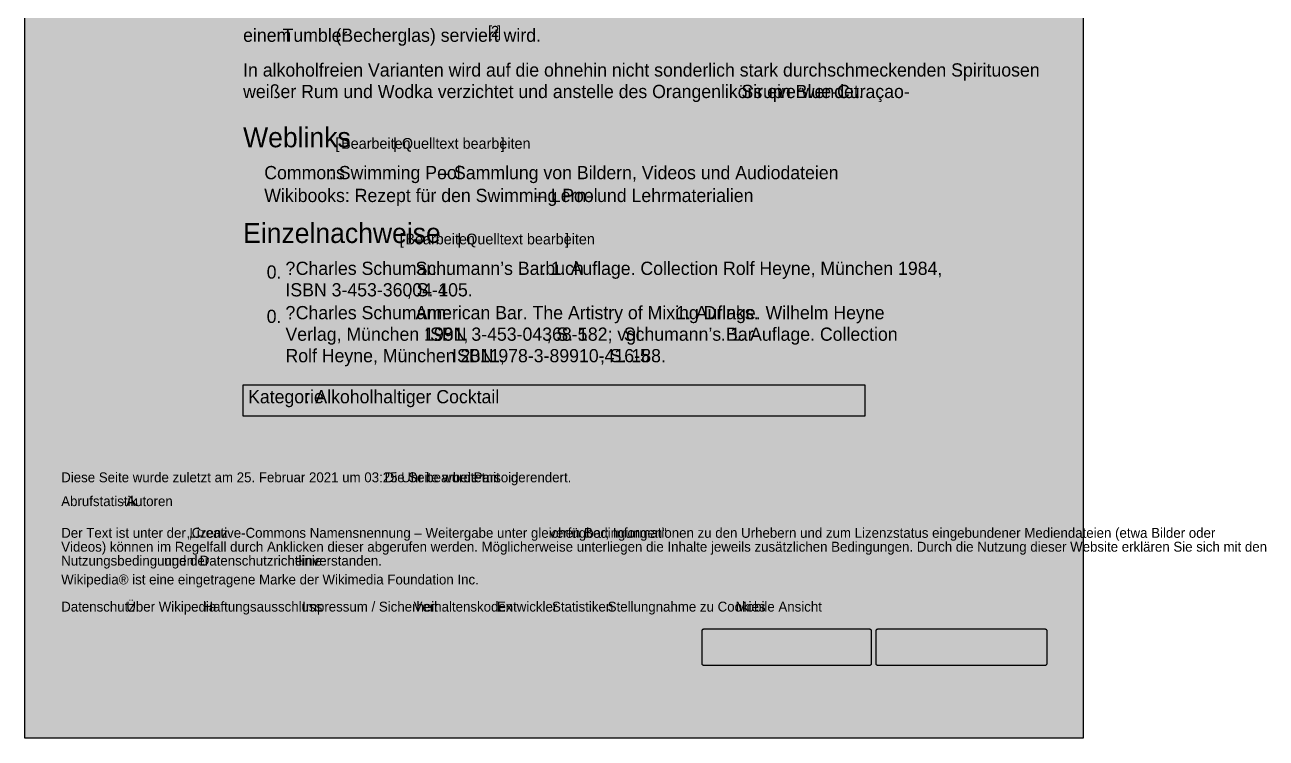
# Model space of a CAD drawing. Extents: x 0 to 1501, y 0 to 1747.
# Drawn here: x 0 to 1501, y 0 to 862 of the extents above; entities that cross this region are included whole.
import ezdxf

# ---------------------------------------------------------------- set-up
doc = ezdxf.new("R2010")
doc.units = 0

msp = doc.modelspace()

# ---------------------------------------------------------------- hatches: boundary and pattern name
at = {"true_color": 0xffffff}
msp.add_hatch(color=256, dxfattribs=at).paths.add_polyline_path([(0, 1681), (1280, 1681), (1280, 0), (0, 0)], flags=0)
at = {"true_color": 0xf8f9fa}
for points in [[(264, 427.3), (1016, 427.3), (1016, 389.3), (264, 389.3)], [(821.1, 132), (1021.7, 132), (1021.7, 132), (1022, 131.9), (1022.4, 131.8), (1022.8, 131.6), (1023.1, 131.4), (1023.3, 131.1), (1023.5, 130.7), (1023.6, 130.4), (1023.7, 130), (1023.7, 90), (1023.7, 90), (1023.6, 89.6), (1023.5, 89.2), (1023.3, 88.9), (1023.1, 88.6), (1022.8, 88.3), (1022.4, 88.1), (1022, 88), (1021.7, 88), (821.1, 88), (821.1, 88), (820.7, 88), (820.4, 88.1), (820, 88.3), (819.7, 88.6), (819.5, 88.9), (819.3, 89.2), (819.2, 89.6), (819.1, 90), (819.1, 130), (819.1, 130), (819.2, 130.4), (819.3, 130.7), (819.5, 131.1), (819.7, 131.4), (820, 131.6), (820.4, 131.8), (820.7, 131.9), (821.1, 132)], [(1031.7, 132), (1234, 132), (1234, 132), (1234.4, 131.9), (1234.8, 131.8), (1235.1, 131.6), (1235.4, 131.4), (1235.7, 131.1), (1235.8, 130.7), (1236, 130.4), (1236, 130), (1236, 90), (1236, 90), (1236, 89.6), (1235.8, 89.2), (1235.7, 88.9), (1235.4, 88.6), (1235.1, 88.3), (1234.8, 88.1), (1234.4, 88), (1234, 88), (1031.7, 88), (1031.7, 88), (1031.3, 88), (1030.9, 88.1), (1030.5, 88.3), (1030.2, 88.6), (1030, 88.9), (1029.8, 89.2), (1029.7, 89.6), (1029.7, 90), (1029.7, 130), (1029.7, 130), (1029.7, 130.4), (1029.8, 130.7), (1030, 131.1), (1030.2, 131.4), (1030.5, 131.6), (1030.9, 131.8), (1031.3, 131.9), (1031.7, 132)]]:
    msp.add_hatch(color=256, dxfattribs=at).paths.add_polyline_path(points, flags=0)

# ---------------------------------------------------------------- linework, layer by layer
at = {"true_color": 0xffffff}
msp.add_lwpolyline([(0, 1681), (1280, 1681), (1280, 0), (0, 0)], close=True, dxfattribs=at)
at = {"true_color": 0xa2a9b1}
msp.add_lwpolyline([(264, 427.3), (1016, 427.3), (1016, 389.3), (264, 389.3)], close=True, dxfattribs=at)
at = {"true_color": 0x72777d}
for points in [[(821.1, 132), (1021.7, 132), (1021.7, 132), (1022, 131.9), (1022.4, 131.8), (1022.8, 131.6), (1023.1, 131.4), (1023.3, 131.1), (1023.5, 130.7), (1023.6, 130.4), (1023.7, 130), (1023.7, 90), (1023.7, 90), (1023.6, 89.6), (1023.5, 89.2), (1023.3, 88.9), (1023.1, 88.6), (1022.8, 88.3), (1022.4, 88.1), (1022, 88), (1021.7, 88), (821.1, 88), (821.1, 88), (820.7, 88), (820.4, 88.1), (820, 88.3), (819.7, 88.6), (819.5, 88.9), (819.3, 89.2), (819.2, 89.6), (819.1, 90), (819.1, 130), (819.1, 130), (819.2, 130.4), (819.3, 130.7), (819.5, 131.1), (819.7, 131.4), (820, 131.6), (820.4, 131.8), (820.7, 131.9), (821.1, 132)], [(1031.7, 132), (1234, 132), (1234, 132), (1234.4, 131.9), (1234.8, 131.8), (1235.1, 131.6), (1235.4, 131.4), (1235.7, 131.1), (1235.8, 130.7), (1236, 130.4), (1236, 130), (1236, 90), (1236, 90), (1236, 89.6), (1235.8, 89.2), (1235.7, 88.9), (1235.4, 88.6), (1235.1, 88.3), (1234.8, 88.1), (1234.4, 88), (1234, 88), (1031.7, 88), (1031.7, 88), (1031.3, 88), (1030.9, 88.1), (1030.5, 88.3), (1030.2, 88.6), (1030, 88.9), (1029.8, 89.2), (1029.7, 89.6), (1029.7, 90), (1029.7, 130), (1029.7, 130), (1029.7, 130.4), (1029.8, 130.7), (1030, 131.1), (1030.2, 131.4), (1030.5, 131.6), (1030.9, 131.8), (1031.3, 131.9), (1031.7, 132)]]:
    msp.add_lwpolyline(points, close=True, dxfattribs=at)

# ---------------------------------------------------------------- texts
at = {"true_color": 0x202122}
for s, height, p in [('einem ', 16, (264, 841.8)), (' (Becherglas) serviert wird.', 16, (369.8, 841.8)), ('In alkoholfreien Varianten wird auf die ohnehin nicht sonderlich stark durchschmeckenden Spirituosen', 16, (264, 799.8)), ('weißer Rum und Wodka verzichtet und anstelle des Orangenlikörs ein Blue-Curaçao-', 16, (264, 773.8)), (' verwendet.', 16, (904, 773.8)), ('– Sammlung von Bildern, Videos und Audiodateien', 16, (501.2, 675.7)), ('– Lern- und Lehrmaterialien', 16, (618.4, 648.1)), ('0.', 16, (292.5, 555.5)), ('Charles Schumann: ', 16, (327.6, 560)), ('Schumann’s Barbuch', 16, (472.6, 560)), ('. 1. Auflage. Collection Rolf Heyne, München 1984,', 16, (624.4, 560)), (', S. 105.', 16, (462, 534)), ('0.', 16, (292.5, 501.9)), ('Charles Schumann: ', 16, (327.6, 506.4)), ('American Bar. The Artistry of Mixing Drinks.', 16, (472.6, 506.4)), (' 1. Auflage. Wilhelm Heyne', 16, (781.7, 506.4)), ('Verlag, München 1991, ', 16, (315.2, 480.4)), (', S. 182; vgl. ', 16, (631, 480.4)), ('Schumann’s Bar', 16, (724.4, 480.4)), ('. 1. Auflage. Collection', 16, (841.5, 480.4)), ('Rolf Heyne, München 2011, ', 16, (315.2, 454.4)), (', S. 188.', 16, (695.6, 454.4)), (': ', 16, (338.5, 404.8)), ('Diese Seite wurde zuletzt am 25. Februar 2021 um 03:25 Uhr bearbeitet.', 12, (44, 309.3)), ('Die Seite wurde mit ', 12, (435.3, 309.3)), (' gerendert.', 12, (583.4, 309.3)), (' · ', 12, (112.7, 280.5)), ('Der Text ist unter der Lizenz ', 12, (44, 242.2)), (' verfügbar; Informationen zu den Urhebern und zum Lizenzstatus eingebundener Mediendateien (etwa Bilder oder', 12, (629.9, 242.2)), ('Videos) können im Regelfall durch Anklicken dieser abgerufen werden. Möglicherweise unterliegen die Inhalte jeweils zusätzlichen Bedingungen. Durch die Nutzung dieser Website erklären Sie sich mit den', 12, (44, 225.4)), (' und der ', 12, (164.1, 208.6)), (' einverstanden.', 12, (322.2, 208.6)), ('Wikipedia® ist eine eingetragene Marke der Wikimedia Foundation Inc.', 12, (44, 185.8))]:
    msp.add_text(s, height=height, dxfattribs=at).set_placement(p)
at = {"true_color": 0x3366cc}
for s, height, p in [('Tumbler', 16, (311.7, 841.8)), ('[', 13.3, (560.1, 847.8)), ('2', 13.3, (563.8, 847.8)), (']', 13.3, (571.2, 847.8)), ('Sirup', 16, (866.7, 773.8)), ('Bearbeiten', 13, (382.5, 712.5)), ('Quelltext bearbeiten', 13, (456, 712.5)), ('Commons', 16, (289.6, 675.7)), (': Swimming Pool', 16, (367.8, 675.7)), ('Wikibooks: Rezept für den Swimming Pool', 16, (289.6, 648.1)), ('Bearbeiten', 13, (460.3, 596.9)), ('Quelltext bearbeiten', 13, (533.8, 596.9)), ('?', 16, (315.2, 560)), ('ISBN 3-453-36004-4', 16, (315.2, 534)), ('?', 16, (315.2, 506.4)), ('ISBN 3-453-04368-5', 16, (484.2, 480.4)), ('ISBN 978-3-89910-416-5', 16, (516.8, 454.4)), ('Kategorie', 16, (270, 404.8)), ('Alkoholhaltiger Cocktail', 16, (351.4, 404.8)), ('Parsoid', 12, (542.7, 309.3)), ('Abrufstatistik', 12, (44, 280.5)), ('Autoren', 12, (122.7, 280.5)), ('„Creative-Commons Namensnennung – Weitergabe unter gleichen Bedingungen“', 12, (196.5, 242.2)), ('Nutzungsbedingungen', 12, (44, 208.6)), ('Datenschutzrichtlinie', 12, (211.5, 208.6)), ('Datenschutz', 12, (44, 153)), ('Über Wikipedia', 12, (122.7, 153)), ('Haftungsausschluss', 12, (216.1, 153)), ('Impressum / Sicherheit', 12, (335.5, 153)), ('Verhaltenskodex', 12, (470.2, 153)), ('Entwickler', 12, (570.9, 153)), ('Statistiken', 12, (637.6, 153)), ('Stellungnahme zu Cookies', 12, (705, 153)), ('Mobile Ansicht', 12, (859.7, 153))]:
    msp.add_text(s, height=height, dxfattribs=at).set_placement(p)
at = {"true_color": 0x101418}
for s, p in [('Weblinks', (264, 714.3)), ('Einzelnachweise', (264, 598.6))]:
    msp.add_text(s, height=24, dxfattribs=at).set_placement(p)
at = {"true_color": 0x54595d}
for s, p in [('[', (375.7, 712.5)), ('|', (445.4, 712.5)), (']', (575.6, 712.5)), ('[', (453.4, 596.9)), ('|', (523.2, 596.9)), (']', (653.4, 596.9))]:
    msp.add_text(s, height=13, dxfattribs=at).set_placement(p)

doc.saveas('drawing.dxf')
